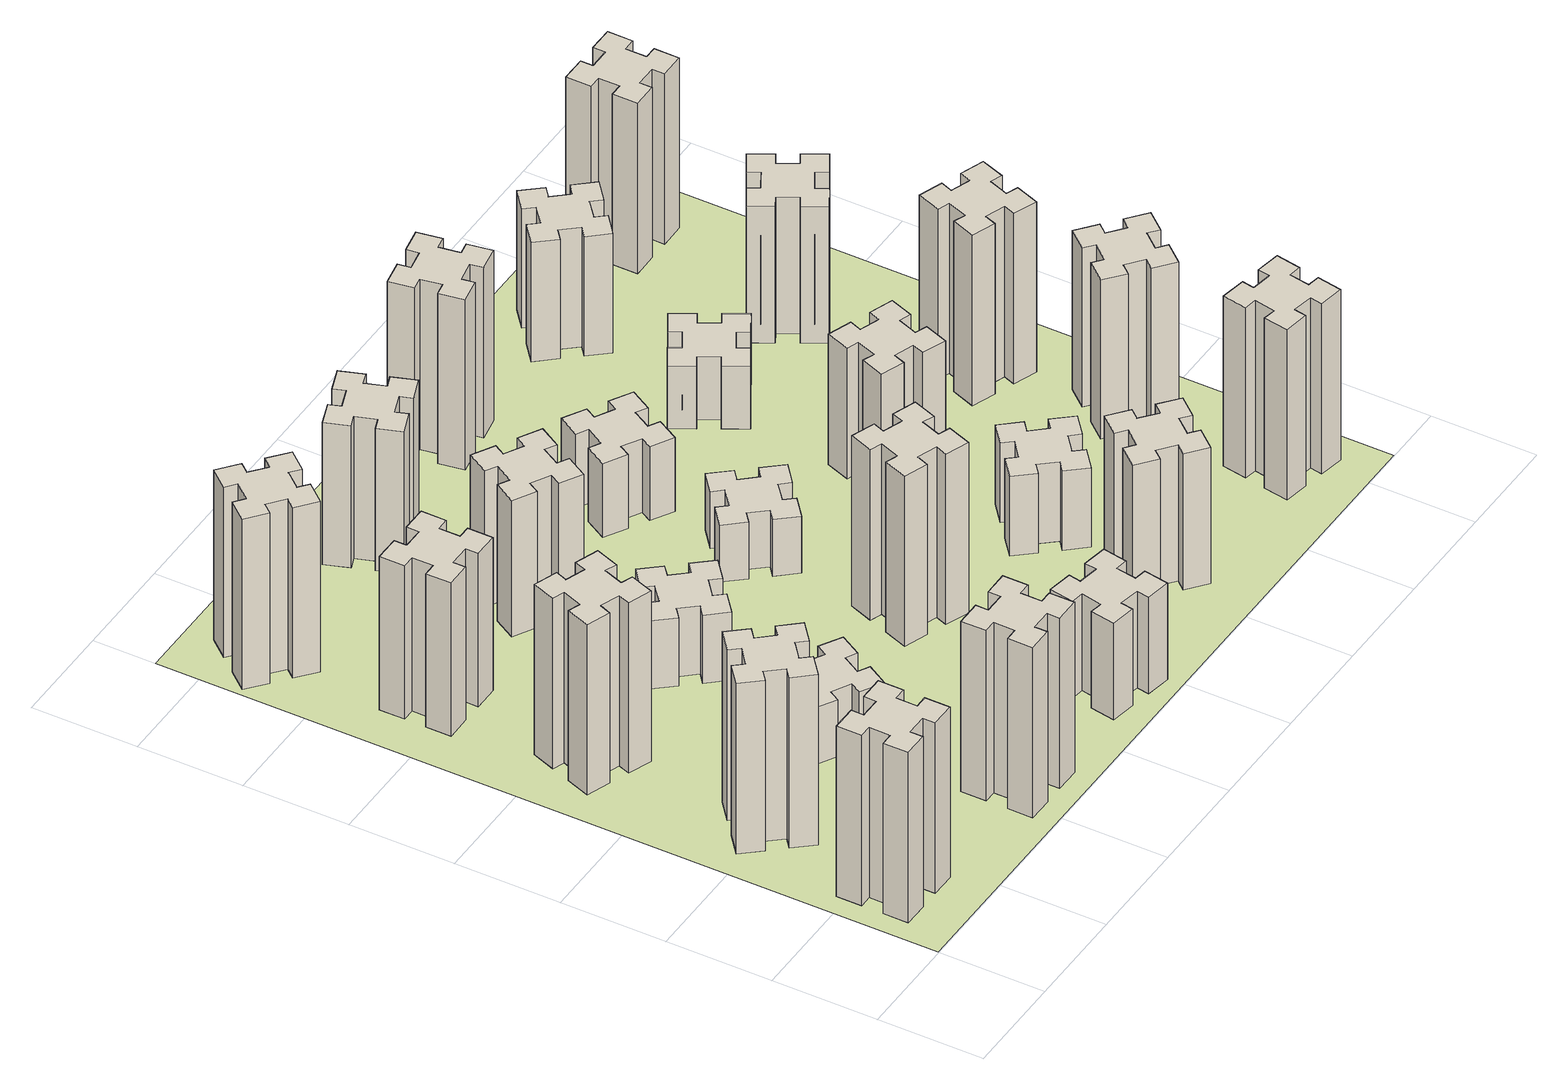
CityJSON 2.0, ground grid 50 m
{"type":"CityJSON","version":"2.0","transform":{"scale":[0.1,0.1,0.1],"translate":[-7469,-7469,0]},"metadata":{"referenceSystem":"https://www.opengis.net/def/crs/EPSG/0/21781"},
"CityObjects":{
"building1":{"type":"Building","attributes":{"class":"1000","function":"1000","usage":"1000","yearOfConstruction":2016,"roofType":"1000","measuredHeight":90,"storeysAboveGround":30,"storeysBelowGround":0},"geometry":[{"type":"Solid","lod":"1","boundaries":[[[[0,1,2,3,4,5,6,7,8,9,10,11,12,13,14,15,16,17,18,19]],[[17,16,20,21]],[[16,15,22,20]],[[15,14,23,22]],[[14,13,24,23]],[[13,12,25,24]],[[12,11,26,25]],[[11,10,27,26]],[[10,9,28,27]],[[9,8,29,28]],[[8,7,30,29]],[[7,6,31,30]],[[6,5,32,31]],[[5,4,33,32]],[[4,3,34,33]],[[3,2,35,34]],[[2,1,36,35]],[[1,0,37,36]],[[0,19,38,37]],[[19,18,39,38]],[[18,17,21,39]],[[24,25,26,27,28,29,30,31,32,33,34,35,36,37,38,39,21,20,22,23]]]]}]},
"building2":{"type":"Building","attributes":{"class":"1000","function":"1000","usage":"1000","yearOfConstruction":2016,"roofType":"1000","measuredHeight":90,"storeysAboveGround":30,"storeysBelowGround":0},"geometry":[{"type":"Solid","lod":"1","boundaries":[[[[40,41,42,43,44,45,46,47,48,49,50,51,52,53,54,55,56,57,58,59]],[[57,56,60,61]],[[56,55,62,60]],[[55,54,63,62]],[[54,53,64,63]],[[53,52,65,64]],[[52,51,66,65]],[[51,50,67,66]],[[50,49,68,67]],[[49,48,69,68]],[[48,47,70,69]],[[47,46,71,70]],[[46,45,72,71]],[[45,44,73,72]],[[44,43,74,73]],[[43,42,75,74]],[[42,41,76,75]],[[41,40,77,76]],[[40,59,78,77]],[[59,58,79,78]],[[58,57,61,79]],[[64,65,66,67,68,69,70,71,72,73,74,75,76,77,78,79,61,60,62,63]]]]}]},
"building3":{"type":"Building","attributes":{"class":"1000","function":"1000","usage":"1000","yearOfConstruction":2016,"roofType":"1000","measuredHeight":90,"storeysAboveGround":30,"storeysBelowGround":0},"geometry":[{"type":"Solid","lod":"1","boundaries":[[[[80,81,82,83,84,85,86,87,88,89,90,91,92,93,94,95,96,97,98,99]],[[97,96,100,101]],[[96,95,102,100]],[[95,94,103,102]],[[94,93,104,103]],[[93,92,105,104]],[[92,91,106,105]],[[91,90,107,106]],[[90,89,108,107]],[[89,88,109,108]],[[88,87,110,109]],[[87,86,111,110]],[[86,85,112,111]],[[85,84,113,112]],[[84,83,114,113]],[[83,82,115,114]],[[82,81,116,115]],[[81,80,117,116]],[[80,99,118,117]],[[99,98,119,118]],[[98,97,101,119]],[[104,105,106,107,108,109,110,111,112,113,114,115,116,117,118,119,101,100,102,103]]]]}]},
"building4":{"type":"Building","attributes":{"class":"1000","function":"1000","usage":"1000","yearOfConstruction":2016,"roofType":"1000","measuredHeight":81,"storeysAboveGround":30,"storeysBelowGround":0},"geometry":[{"type":"Solid","lod":"1","boundaries":[[[[120,121,122,123,124,125,126,127,128,129,130,131,132,133,134,135,136,137,138,139]],[[137,136,140,141]],[[136,135,142,140]],[[135,134,143,142]],[[134,133,144,143]],[[133,132,145,144]],[[132,131,146,145]],[[131,130,147,146]],[[130,129,148,147]],[[129,128,149,148]],[[128,127,150,149]],[[127,126,151,150]],[[126,125,152,151]],[[125,124,153,152]],[[124,123,154,153]],[[123,122,155,154]],[[122,121,156,155]],[[121,120,157,156]],[[120,139,158,157]],[[139,138,159,158]],[[138,137,141,159]],[[144,145,146,147,148,149,150,151,152,153,154,155,156,157,158,159,141,140,142,143]]]]}]},
"building5":{"type":"Building","attributes":{"class":"1000","function":"1000","usage":"1000","yearOfConstruction":2016,"roofType":"1000","measuredHeight":90,"storeysAboveGround":30,"storeysBelowGround":0},"geometry":[{"type":"Solid","lod":"1","boundaries":[[[[160,161,162,163,164,165,166,167,168,169,170,171,172,173,174,175,176,177,178,179]],[[177,176,180,181]],[[176,175,182,180]],[[175,174,183,182]],[[174,173,184,183]],[[173,172,185,184]],[[172,171,186,185]],[[171,170,187,186]],[[170,169,188,187]],[[169,168,189,188]],[[168,167,190,189]],[[167,166,191,190]],[[166,165,192,191]],[[165,164,193,192]],[[164,163,194,193]],[[163,162,195,194]],[[162,161,196,195]],[[161,160,197,196]],[[160,179,198,197]],[[179,178,199,198]],[[178,177,181,199]],[[184,185,186,187,188,189,190,191,192,193,194,195,196,197,198,199,181,180,182,183]]]]}]},
"building6":{"type":"Building","attributes":{"class":"1000","function":"1000","usage":"1000","yearOfConstruction":2016,"roofType":"1000","measuredHeight":90,"storeysAboveGround":30,"storeysBelowGround":0},"geometry":[{"type":"Solid","lod":"1","boundaries":[[[[200,201,202,203,204,205,206,207,208,209,210,211,212,213,214,215,216,217,218,219]],[[217,216,220,221]],[[216,215,222,220]],[[215,214,223,222]],[[214,213,224,223]],[[213,212,225,224]],[[212,211,226,225]],[[211,210,227,226]],[[210,209,228,227]],[[209,208,229,228]],[[208,207,230,229]],[[207,206,231,230]],[[206,205,232,231]],[[205,204,233,232]],[[204,203,234,233]],[[203,202,235,234]],[[202,201,236,235]],[[201,200,237,236]],[[200,219,238,237]],[[219,218,239,238]],[[218,217,221,239]],[[224,225,226,227,228,229,230,231,232,233,234,235,236,237,238,239,221,220,222,223]]]]}]},
"building7":{"type":"Building","attributes":{"class":"1000","function":"1000","usage":"1000","yearOfConstruction":2016,"roofType":"1000","measuredHeight":30,"storeysAboveGround":30,"storeysBelowGround":0},"geometry":[{"type":"Solid","lod":"1","boundaries":[[[[240,241,242,243,244,245,246,247,248,249,250,251,252,253,254,255,256,257,258,259]],[[257,256,260,261]],[[256,255,262,260]],[[255,254,263,262]],[[254,253,264,263]],[[253,252,265,264]],[[252,251,266,265]],[[251,250,267,266]],[[250,249,268,267]],[[249,248,269,268]],[[248,247,270,269]],[[247,246,271,270]],[[246,245,272,271]],[[245,244,273,272]],[[244,243,274,273]],[[243,242,275,274]],[[242,241,276,275]],[[241,240,277,276]],[[240,259,278,277]],[[259,258,279,278]],[[258,257,261,279]],[[264,265,266,267,268,269,270,271,272,273,274,275,276,277,278,279,261,260,262,263]]]]}]},
"building8":{"type":"Building","attributes":{"class":"1000","function":"1000","usage":"1000","yearOfConstruction":2016,"roofType":"1000","measuredHeight":36,"storeysAboveGround":30,"storeysBelowGround":0},"geometry":[{"type":"Solid","lod":"1","boundaries":[[[[280,281,282,283,284,285,286,287,288,289,290,291,292,293,294,295,296,297,298,299]],[[297,296,300,301]],[[296,295,302,300]],[[295,294,303,302]],[[294,293,304,303]],[[293,292,305,304]],[[292,291,306,305]],[[291,290,307,306]],[[290,289,308,307]],[[289,288,309,308]],[[288,287,310,309]],[[287,286,311,310]],[[286,285,312,311]],[[285,284,313,312]],[[284,283,314,313]],[[283,282,315,314]],[[282,281,316,315]],[[281,280,317,316]],[[280,299,318,317]],[[299,298,319,318]],[[298,297,301,319]],[[304,305,306,307,308,309,310,311,312,313,314,315,316,317,318,319,301,300,302,303]]]]}]},
"building9":{"type":"Building","attributes":{"class":"1000","function":"1000","usage":"1000","yearOfConstruction":2016,"roofType":"1000","measuredHeight":72,"storeysAboveGround":30,"storeysBelowGround":0},"geometry":[{"type":"Solid","lod":"1","boundaries":[[[[320,321,322,323,324,325,326,327,328,329,330,331,332,333,334,335,336,337,338,339]],[[337,336,340,341]],[[336,335,342,340]],[[335,334,343,342]],[[334,333,344,343]],[[333,332,345,344]],[[332,331,346,345]],[[331,330,347,346]],[[330,329,348,347]],[[329,328,349,348]],[[328,327,350,349]],[[327,326,351,350]],[[326,325,352,351]],[[325,324,353,352]],[[324,323,354,353]],[[323,322,355,354]],[[322,321,356,355]],[[321,320,357,356]],[[320,339,358,357]],[[339,338,359,358]],[[338,337,341,359]],[[344,345,346,347,348,349,350,351,352,353,354,355,356,357,358,359,341,340,342,343]]]]}]},
"building10":{"type":"Building","attributes":{"class":"1000","function":"1000","usage":"1000","yearOfConstruction":2016,"roofType":"1000","measuredHeight":51,"storeysAboveGround":30,"storeysBelowGround":0},"geometry":[{"type":"Solid","lod":"1","boundaries":[[[[360,361,362,363,364,365,366,367,368,369,370,371,372,373,374,375,376,377,378,379]],[[377,376,380,381]],[[376,375,382,380]],[[375,374,383,382]],[[374,373,384,383]],[[373,372,385,384]],[[372,371,386,385]],[[371,370,387,386]],[[370,369,388,387]],[[369,368,389,388]],[[368,367,390,389]],[[367,366,391,390]],[[366,365,392,391]],[[365,364,393,392]],[[364,363,394,393]],[[363,362,395,394]],[[362,361,396,395]],[[361,360,397,396]],[[360,379,398,397]],[[379,378,399,398]],[[378,377,381,399]],[[384,385,386,387,388,389,390,391,392,393,394,395,396,397,398,399,381,380,382,383]]]]}]},
"building11":{"type":"Building","attributes":{"class":"1000","function":"1000","usage":"1000","yearOfConstruction":2016,"roofType":"1000","measuredHeight":75,"storeysAboveGround":30,"storeysBelowGround":0},"geometry":[{"type":"Solid","lod":"1","boundaries":[[[[400,401,402,403,404,405,406,407,408,409,410,411,412,413,414,415,416,417,418,419]],[[417,416,420,421]],[[416,415,422,420]],[[415,414,423,422]],[[414,413,424,423]],[[413,412,425,424]],[[412,411,426,425]],[[411,410,427,426]],[[410,409,428,427]],[[409,408,429,428]],[[408,407,430,429]],[[407,406,431,430]],[[406,405,432,431]],[[405,404,433,432]],[[404,403,434,433]],[[403,402,435,434]],[[402,401,436,435]],[[401,400,437,436]],[[400,419,438,437]],[[419,418,439,438]],[[418,417,421,439]],[[424,425,426,427,428,429,430,431,432,433,434,435,436,437,438,439,421,420,422,423]]]]}]},
"building12":{"type":"Building","attributes":{"class":"1000","function":"1000","usage":"1000","yearOfConstruction":2016,"roofType":"1000","measuredHeight":90,"storeysAboveGround":30,"storeysBelowGround":0},"geometry":[{"type":"Solid","lod":"1","boundaries":[[[[440,441,442,443,444,445,446,447,448,449,450,451,452,453,454,455,456,457,458,459]],[[457,456,460,461]],[[456,455,462,460]],[[455,454,463,462]],[[454,453,464,463]],[[453,452,465,464]],[[452,451,466,465]],[[451,450,467,466]],[[450,449,468,467]],[[449,448,469,468]],[[448,447,470,469]],[[447,446,471,470]],[[446,445,472,471]],[[445,444,473,472]],[[444,443,474,473]],[[443,442,475,474]],[[442,441,476,475]],[[441,440,477,476]],[[440,459,478,477]],[[459,458,479,478]],[[458,457,461,479]],[[464,465,466,467,468,469,470,471,472,473,474,475,476,477,478,479,461,460,462,463]]]]}]},
"building13":{"type":"Building","attributes":{"class":"1000","function":"1000","usage":"1000","yearOfConstruction":2016,"roofType":"1000","measuredHeight":30,"storeysAboveGround":30,"storeysBelowGround":0},"geometry":[{"type":"Solid","lod":"1","boundaries":[[[[480,481,482,483,484,485,486,487,488,489,490,491,492,493,494,495,496,497,498,499]],[[497,496,500,501]],[[496,495,502,500]],[[495,494,503,502]],[[494,493,504,503]],[[493,492,505,504]],[[492,491,506,505]],[[491,490,507,506]],[[490,489,508,507]],[[489,488,509,508]],[[488,487,510,509]],[[487,486,511,510]],[[486,485,512,511]],[[485,484,513,512]],[[484,483,514,513]],[[483,482,515,514]],[[482,481,516,515]],[[481,480,517,516]],[[480,499,518,517]],[[499,498,519,518]],[[498,497,501,519]],[[504,505,506,507,508,509,510,511,512,513,514,515,516,517,518,519,501,500,502,503]]]]}]},
"building14":{"type":"Building","attributes":{"class":"1000","function":"1000","usage":"1000","yearOfConstruction":2016,"roofType":"1000","measuredHeight":39,"storeysAboveGround":30,"storeysBelowGround":0},"geometry":[{"type":"Solid","lod":"1","boundaries":[[[[520,521,522,523,524,525,526,527,528,529,530,531,532,533,534,535,536,537,538,539]],[[537,536,540,541]],[[536,535,542,540]],[[535,534,543,542]],[[534,533,544,543]],[[533,532,545,544]],[[532,531,546,545]],[[531,530,547,546]],[[530,529,548,547]],[[529,528,549,548]],[[528,527,550,549]],[[527,526,551,550]],[[526,525,552,551]],[[525,524,553,552]],[[524,523,554,553]],[[523,522,555,554]],[[522,521,556,555]],[[521,520,557,556]],[[520,539,558,557]],[[539,538,559,558]],[[538,537,541,559]],[[544,545,546,547,548,549,550,551,552,553,554,555,556,557,558,559,541,540,542,543]]]]}]},
"building15":{"type":"Building","attributes":{"class":"1000","function":"1000","usage":"1000","yearOfConstruction":2016,"roofType":"1000","measuredHeight":72,"storeysAboveGround":30,"storeysBelowGround":0},"geometry":[{"type":"Solid","lod":"1","boundaries":[[[[560,561,562,563,564,565,566,567,568,569,570,571,572,573,574,575,576,577,578,579]],[[577,576,580,581]],[[576,575,582,580]],[[575,574,583,582]],[[574,573,584,583]],[[573,572,585,584]],[[572,571,586,585]],[[571,570,587,586]],[[570,569,588,587]],[[569,568,589,588]],[[568,567,590,589]],[[567,566,591,590]],[[566,565,592,591]],[[565,564,593,592]],[[564,563,594,593]],[[563,562,595,594]],[[562,561,596,595]],[[561,560,597,596]],[[560,579,598,597]],[[579,578,599,598]],[[578,577,581,599]],[[584,585,586,587,588,589,590,591,592,593,594,595,596,597,598,599,581,580,582,583]]]]}]},
"building16":{"type":"Building","attributes":{"class":"1000","function":"1000","usage":"1000","yearOfConstruction":2016,"roofType":"1000","measuredHeight":90,"storeysAboveGround":30,"storeysBelowGround":0},"geometry":[{"type":"Solid","lod":"1","boundaries":[[[[600,601,602,603,604,605,606,607,608,609,610,611,612,613,614,615,616,617,618,619]],[[617,616,620,621]],[[616,615,622,620]],[[615,614,623,622]],[[614,613,624,623]],[[613,612,625,624]],[[612,611,626,625]],[[611,610,627,626]],[[610,609,628,627]],[[609,608,629,628]],[[608,607,630,629]],[[607,606,631,630]],[[606,605,632,631]],[[605,604,633,632]],[[604,603,634,633]],[[603,602,635,634]],[[602,601,636,635]],[[601,600,637,636]],[[600,619,638,637]],[[619,618,639,638]],[[618,617,621,639]],[[624,625,626,627,628,629,630,631,632,633,634,635,636,637,638,639,621,620,622,623]]]]}]},
"building17":{"type":"Building","attributes":{"class":"1000","function":"1000","usage":"1000","yearOfConstruction":2016,"roofType":"1000","measuredHeight":42,"storeysAboveGround":30,"storeysBelowGround":0},"geometry":[{"type":"Solid","lod":"1","boundaries":[[[[640,641,642,643,644,645,646,647,648,649,650,651,652,653,654,655,656,657,658,659]],[[657,656,660,661]],[[656,655,662,660]],[[655,654,663,662]],[[654,653,664,663]],[[653,652,665,664]],[[652,651,666,665]],[[651,650,667,666]],[[650,649,668,667]],[[649,648,669,668]],[[648,647,670,669]],[[647,646,671,670]],[[646,645,672,671]],[[645,644,673,672]],[[644,643,674,673]],[[643,642,675,674]],[[642,641,676,675]],[[641,640,677,676]],[[640,659,678,677]],[[659,658,679,678]],[[658,657,661,679]],[[664,665,666,667,668,669,670,671,672,673,674,675,676,677,678,679,661,660,662,663]]]]}]},
"building18":{"type":"Building","attributes":{"class":"1000","function":"1000","usage":"1000","yearOfConstruction":2016,"roofType":"1000","measuredHeight":69,"storeysAboveGround":30,"storeysBelowGround":0},"geometry":[{"type":"Solid","lod":"1","boundaries":[[[[680,681,682,683,684,685,686,687,688,689,690,691,692,693,694,695,696,697,698,699]],[[697,696,700,701]],[[696,695,702,700]],[[695,694,703,702]],[[694,693,704,703]],[[693,692,705,704]],[[692,691,706,705]],[[691,690,707,706]],[[690,689,708,707]],[[689,688,709,708]],[[688,687,710,709]],[[687,686,711,710]],[[686,685,712,711]],[[685,684,713,712]],[[684,683,714,713]],[[683,682,715,714]],[[682,681,716,715]],[[681,680,717,716]],[[680,699,718,717]],[[699,698,719,718]],[[698,697,701,719]],[[704,705,706,707,708,709,710,711,712,713,714,715,716,717,718,719,701,700,702,703]]]]}]},
"building19":{"type":"Building","attributes":{"class":"1000","function":"1000","usage":"1000","yearOfConstruction":2016,"roofType":"1000","measuredHeight":33,"storeysAboveGround":30,"storeysBelowGround":0},"geometry":[{"type":"Solid","lod":"1","boundaries":[[[[720,721,722,723,724,725,726,727,728,729,730,731,732,733,734,735,736,737,738,739]],[[737,736,740,741]],[[736,735,742,740]],[[735,734,743,742]],[[734,733,744,743]],[[733,732,745,744]],[[732,731,746,745]],[[731,730,747,746]],[[730,729,748,747]],[[729,728,749,748]],[[728,727,750,749]],[[727,726,751,750]],[[726,725,752,751]],[[725,724,753,752]],[[724,723,754,753]],[[723,722,755,754]],[[722,721,756,755]],[[721,720,757,756]],[[720,739,758,757]],[[739,738,759,758]],[[738,737,741,759]],[[744,745,746,747,748,749,750,751,752,753,754,755,756,757,758,759,741,740,742,743]]]]}]},
"building20":{"type":"Building","attributes":{"class":"1000","function":"1000","usage":"1000","yearOfConstruction":2016,"roofType":"1000","measuredHeight":90,"storeysAboveGround":30,"storeysBelowGround":0},"geometry":[{"type":"Solid","lod":"1","boundaries":[[[[760,761,762,763,764,765,766,767,768,769,770,771,772,773,774,775,776,777,778,779]],[[777,776,780,781]],[[776,775,782,780]],[[775,774,783,782]],[[774,773,784,783]],[[773,772,785,784]],[[772,771,786,785]],[[771,770,787,786]],[[770,769,788,787]],[[769,768,789,788]],[[768,767,790,789]],[[767,766,791,790]],[[766,765,792,791]],[[765,764,793,792]],[[764,763,794,793]],[[763,762,795,794]],[[762,761,796,795]],[[761,760,797,796]],[[760,779,798,797]],[[779,778,799,798]],[[778,777,781,799]],[[784,785,786,787,788,789,790,791,792,793,794,795,796,797,798,799,781,780,782,783]]]]}]},
"building21":{"type":"Building","attributes":{"class":"1000","function":"1000","usage":"1000","yearOfConstruction":2016,"roofType":"1000","measuredHeight":63,"storeysAboveGround":30,"storeysBelowGround":0},"geometry":[{"type":"Solid","lod":"1","boundaries":[[[[800,801,802,803,804,805,806,807,808,809,810,811,812,813,814,815,816,817,818,819]],[[817,816,820,821]],[[816,815,822,820]],[[815,814,823,822]],[[814,813,824,823]],[[813,812,825,824]],[[812,811,826,825]],[[811,810,827,826]],[[810,809,828,827]],[[809,808,829,828]],[[808,807,830,829]],[[807,806,831,830]],[[806,805,832,831]],[[805,804,833,832]],[[804,803,834,833]],[[803,802,835,834]],[[802,801,836,835]],[[801,800,837,836]],[[800,819,838,837]],[[819,818,839,838]],[[818,817,821,839]],[[824,825,826,827,828,829,830,831,832,833,834,835,836,837,838,839,821,820,822,823]]]]}]},
"building22":{"type":"Building","attributes":{"class":"1000","function":"1000","usage":"1000","yearOfConstruction":2016,"roofType":"1000","measuredHeight":84,"storeysAboveGround":30,"storeysBelowGround":0},"geometry":[{"type":"Solid","lod":"1","boundaries":[[[[840,841,842,843,844,845,846,847,848,849,850,851,852,853,854,855,856,857,858,859]],[[857,856,860,861]],[[856,855,862,860]],[[855,854,863,862]],[[854,853,864,863]],[[853,852,865,864]],[[852,851,866,865]],[[851,850,867,866]],[[850,849,868,867]],[[849,848,869,868]],[[848,847,870,869]],[[847,846,871,870]],[[846,845,872,871]],[[845,844,873,872]],[[844,843,874,873]],[[843,842,875,874]],[[842,841,876,875]],[[841,840,877,876]],[[840,859,878,877]],[[859,858,879,878]],[[858,857,861,879]],[[864,865,866,867,868,869,870,871,872,873,874,875,876,877,878,879,861,860,862,863]]]]}]},
"building23":{"type":"Building","attributes":{"class":"1000","function":"1000","usage":"1000","yearOfConstruction":2016,"roofType":"1000","measuredHeight":90,"storeysAboveGround":30,"storeysBelowGround":0},"geometry":[{"type":"Solid","lod":"1","boundaries":[[[[880,881,882,883,884,885,886,887,888,889,890,891,892,893,894,895,896,897,898,899]],[[897,896,900,901]],[[896,895,902,900]],[[895,894,903,902]],[[894,893,904,903]],[[893,892,905,904]],[[892,891,906,905]],[[891,890,907,906]],[[890,889,908,907]],[[889,888,909,908]],[[888,887,910,909]],[[887,886,911,910]],[[886,885,912,911]],[[885,884,913,912]],[[884,883,914,913]],[[883,882,915,914]],[[882,881,916,915]],[[881,880,917,916]],[[880,899,918,917]],[[899,898,919,918]],[[898,897,901,919]],[[904,905,906,907,908,909,910,911,912,913,914,915,916,917,918,919,901,900,902,903]]]]}]},
"building24":{"type":"Building","attributes":{"class":"1000","function":"1000","usage":"1000","yearOfConstruction":2016,"roofType":"1000","measuredHeight":72,"storeysAboveGround":30,"storeysBelowGround":0},"geometry":[{"type":"Solid","lod":"1","boundaries":[[[[920,921,922,923,924,925,926,927,928,929,930,931,932,933,934,935,936,937,938,939]],[[937,936,940,941]],[[936,935,942,940]],[[935,934,943,942]],[[934,933,944,943]],[[933,932,945,944]],[[932,931,946,945]],[[931,930,947,946]],[[930,929,948,947]],[[929,928,949,948]],[[928,927,950,949]],[[927,926,951,950]],[[926,925,952,951]],[[925,924,953,952]],[[924,923,954,953]],[[923,922,955,954]],[[922,921,956,955]],[[921,920,957,956]],[[920,939,958,957]],[[939,938,959,958]],[[938,937,941,959]],[[944,945,946,947,948,949,950,951,952,953,954,955,956,957,958,959,941,940,942,943]]]]}]},
"building25":{"type":"Building","attributes":{"class":"1000","function":"1000","usage":"1000","yearOfConstruction":2016,"roofType":"1000","measuredHeight":90,"storeysAboveGround":30,"storeysBelowGround":0},"geometry":[{"type":"Solid","lod":"1","boundaries":[[[[960,961,962,963,964,965,966,967,968,969,970,971,972,973,974,975,976,977,978,979]],[[977,976,980,981]],[[976,975,982,980]],[[975,974,983,982]],[[974,973,984,983]],[[973,972,985,984]],[[972,971,986,985]],[[971,970,987,986]],[[970,969,988,987]],[[969,968,989,988]],[[968,967,990,989]],[[967,966,991,990]],[[966,965,992,991]],[[965,964,993,992]],[[964,963,994,993]],[[963,962,995,994]],[[962,961,996,995]],[[961,960,997,996]],[[960,979,998,997]],[[979,978,999,998]],[[978,977,981,999]],[[984,985,986,987,988,989,990,991,992,993,994,995,996,997,998,999,981,980,982,983]]]]}]},
"landuse1":{"type":"LandUse","attributes":{"name":"plot1","function":"1010"},"geometry":[{"type":"MultiSurface","lod":"1","boundaries":[[[1000,1001,1002,1003]]]}]}
},
"vertices":[
[165,425,0],[165,325,0],[105,325,0],[105,205,0],[225,205,0],[225,265,0],[325,265,0],[325,205,0],[445,205,0],[445,325,0],[385,325,0],[385,425,0],[445,425,0],[445,545,0],[325,545,0],[325,485,0],[225,485,0],[225,545,0],[105,545,0],[105,425,0],[225,485,900],[225,545,900],[325,485,900],[325,545,900],[445,545,900],[445,425,900],[385,425,900],[385,325,900],[445,325,900],[445,205,900],[325,205,900],[325,265,900],[225,265,900],[225,205,900],[105,205,900],[105,325,900],[165,325,900],[165,425,900],[105,425,900],[105,545,900],
[492,1048,0],[427,1124,0],[473,1163,0],[396,1255,0],[304,1178,0],[343,1132,0],[266,1067,0],[228,1113,0],[136,1036,0],[213,944,0],[259,983,0],[323,906,0],[277,868,0],[354,776,0],[446,853,0],[408,899,0],[484,963,0],[523,917,0],[615,994,0],[538,1086,0],[484,963,900],[523,917,900],[408,899,900],[446,853,900],[354,776,900],[277,868,900],[323,906,900],[259,983,900],[213,944,900],[136,1036,900],[228,1113,900],[266,1067,900],[343,1132,900],[304,1178,900],[396,1255,900],[473,1163,900],[427,1124,900],[492,1048,900],[538,1086,900],[615,994,900],
[289,1940,0],[255,1846,0],[199,1867,0],[157,1754,0],[270,1713,0],[291,1769,0],[385,1735,0],[364,1679,0],[477,1637,0],[518,1750,0],[462,1771,0],[496,1865,0],[552,1844,0],[593,1957,0],[480,1998,0],[460,1942,0],[366,1976,0],[387,2032,0],[274,2073,0],[233,1960,0],[366,1976,900],[387,2032,900],[460,1942,900],[480,1998,900],[593,1957,900],[552,1844,900],[496,1865,900],[462,1771,900],[518,1750,900],[477,1637,900],[364,1679,900],[385,1735,900],[291,1769,900],[270,1713,900],[157,1754,900],[199,1867,900],[255,1846,900],[289,1940,900],[233,1960,900],[274,2073,900],
[485,2545,0],[485,2645,0],[545,2645,0],[545,2765,0],[425,2765,0],[425,2705,0],[325,2705,0],[325,2765,0],[205,2765,0],[205,2645,0],[265,2645,0],[265,2545,0],[205,2545,0],[205,2425,0],[325,2425,0],[325,2485,0],[425,2485,0],[425,2425,0],[545,2425,0],[545,2545,0],[425,2485,810],[425,2425,810],[325,2485,810],[325,2425,810],[205,2425,810],[205,2545,810],[265,2545,810],[265,2645,810],[205,2645,810],[205,2765,810],[325,2765,810],[325,2705,810],[425,2705,810],[425,2765,810],[545,2765,810],[545,2645,810],[485,2645,810],[485,2545,810],[545,2545,810],[545,2425,810],
[1225,225,0],[1225,325,0],[1285,325,0],[1285,445,0],[1165,445,0],[1165,385,0],[1065,385,0],[1065,445,0],[945,445,0],[945,325,0],[1005,325,0],[1005,225,0],[945,225,0],[945,105,0],[1065,105,0],[1065,165,0],[1165,165,0],[1165,105,0],[1285,105,0],[1285,225,0],[1165,165,900],[1165,105,900],[1065,165,900],[1065,105,900],[945,105,900],[945,225,900],[1005,225,900],[1005,325,900],[945,325,900],[945,445,900],[1065,445,900],[1065,385,900],[1165,385,900],[1165,445,900],[1285,445,900],[1285,325,900],[1225,325,900],[1225,225,900],[1285,225,900],[1285,105,900],
[384,3387,0],[308,3452,0],[346,3498,0],[254,3575,0],[177,3483,0],[223,3444,0],[159,3368,0],[113,3406,0],[36,3314,0],[128,3237,0],[166,3283,0],[243,3219,0],[204,3173,0],[296,3096,0],[373,3188,0],[327,3226,0],[392,3303,0],[438,3264,0],[515,3356,0],[423,3433,0],[392,3303,900],[438,3264,900],[327,3226,900],[373,3188,900],[296,3096,900],[204,3173,900],[243,3219,900],[166,3283,900],[128,3237,900],[36,3314,900],[113,3406,900],[159,3368,900],[223,3444,900],[177,3483,900],[254,3575,900],[346,3498,900],[308,3452,900],[384,3387,900],[423,3433,900],[515,3356,900],
[1086,1017,0],[1136,1104,0],[1188,1074,0],[1248,1178,0],[1144,1238,0],[1114,1186,0],[1027,1236,0],[1057,1288,0],[953,1348,0],[893,1244,0],[945,1214,0],[895,1127,0],[843,1157,0],[783,1053,0],[887,993,0],[917,1045,0],[1004,995,0],[974,943,0],[1078,883,0],[1138,987,0],[1004,995,300],[974,943,300],[917,1045,300],[887,993,300],[783,1053,300],[843,1157,300],[895,1127,300],[945,1214,300],[893,1244,300],[953,1348,300],[1057,1288,300],[1027,1236,300],[1114,1186,300],[1144,1238,300],[1248,1178,300],[1188,1074,300],[1136,1104,300],[1086,1017,300],[1138,987,300],[1078,883,300],
[1083,1972,0],[1006,1907,0],[968,1953,0],[876,1876,0],[953,1784,0],[999,1823,0],[1063,1746,0],[1017,1708,0],[1094,1616,0],[1186,1693,0],[1148,1739,0],[1224,1803,0],[1263,1757,0],[1355,1834,0],[1278,1926,0],[1232,1888,0],[1167,1964,0],[1213,2003,0],[1136,2095,0],[1044,2018,0],[1167,1964,360],[1213,2003,360],[1232,1888,360],[1278,1926,360],[1355,1834,360],[1263,1757,360],[1224,1803,360],[1148,1739,360],[1186,1693,360],[1094,1616,360],[1017,1708,360],[1063,1746,360],[999,1823,360],[953,1784,360],[876,1876,360],[968,1953,360],[1006,1907,360],[1083,1972,360],[1044,2018,360],[1136,2095,360],
[1214,2666,0],[1127,2716,0],[1157,2768,0],[1053,2828,0],[993,2724,0],[1045,2694,0],[995,2607,0],[943,2637,0],[883,2533,0],[987,2473,0],[1017,2525,0],[1104,2475,0],[1074,2423,0],[1178,2363,0],[1238,2467,0],[1186,2497,0],[1236,2584,0],[1288,2554,0],[1348,2658,0],[1244,2718,0],[1236,2584,720],[1288,2554,720],[1186,2497,720],[1238,2467,720],[1178,2363,720],[1074,2423,720],[1104,2475,720],[1017,2525,720],[987,2473,720],[883,2533,720],[943,2637,720],[995,2607,720],[1045,2694,720],[993,2724,720],[1053,2828,720],[1157,2768,720],[1127,2716,720],[1214,2666,720],[1244,2718,720],[1348,2658,720],
[1756,344,0],[1738,245,0],[1679,256,0],[1658,137,0],[1777,117,0],[1787,176,0],[1885,158,0],[1875,99,0],[1993,78,0],[2014,197,0],[1955,207,0],[1972,305,0],[2031,295,0],[2052,413,0],[1934,434,0],[1924,375,0],[1825,392,0],[1836,451,0],[1717,472,0],[1697,354,0],[1825,392,510],[1836,451,510],[1924,375,510],[1934,434,510],[2052,413,510],[2031,295,510],[1972,305,510],[1955,207,510],[2014,197,510],[1993,78,510],[1875,99,510],[1885,158,510],[1787,176,510],[1777,117,510],[1658,137,510],[1679,256,510],[1738,245,510],[1756,344,510],[1697,354,510],[1717,472,510],
[1125,3456,0],[1031,3422,0],[1010,3478,0],[897,3437,0],[939,3324,0],[995,3345,0],[1029,3251,0],[973,3230,0],[1014,3117,0],[1127,3159,0],[1106,3215,0],[1200,3249,0],[1220,3193,0],[1333,3234,0],[1292,3347,0],[1236,3326,0],[1202,3420,0],[1258,3440,0],[1217,3553,0],[1104,3512,0],[1202,3420,750],[1258,3440,750],[1236,3326,750],[1292,3347,750],[1333,3234,750],[1220,3193,750],[1200,3249,750],[1106,3215,750],[1127,3159,750],[1014,3117,750],[973,3230,750],[1029,3251,750],[995,3345,750],[939,3324,750],[897,3437,750],[1010,3478,750],[1031,3422,750],[1125,3456,750],[1104,3512,750],[1217,3553,750],
[1769,1300,0],[1735,1206,0],[1679,1227,0],[1637,1114,0],[1750,1073,0],[1771,1129,0],[1865,1095,0],[1844,1039,0],[1957,997,0],[1998,1110,0],[1942,1131,0],[1976,1225,0],[2032,1204,0],[2073,1317,0],[1960,1358,0],[1940,1302,0],[1846,1336,0],[1867,1392,0],[1754,1433,0],[1713,1320,0],[1846,1336,900],[1867,1392,900],[1940,1302,900],[1960,1358,900],[2073,1317,900],[2032,1204,900],[1976,1225,900],[1942,1131,900],[1998,1110,900],[1957,997,900],[1844,1039,900],[1865,1095,900],[1771,1129,900],[1750,1073,900],[1637,1114,900],[1679,1227,900],[1735,1206,900],[1769,1300,900],[1713,1320,900],[1754,1433,900],
[1972,1988,0],[1907,2064,0],[1953,2103,0],[1876,2195,0],[1784,2118,0],[1823,2072,0],[1746,2007,0],[1708,2053,0],[1616,1976,0],[1693,1884,0],[1739,1923,0],[1803,1846,0],[1757,1808,0],[1834,1716,0],[1926,1793,0],[1888,1839,0],[1964,1903,0],[2003,1857,0],[2095,1934,0],[2018,2026,0],[1964,1903,300],[2003,1857,300],[1888,1839,300],[1926,1793,300],[1834,1716,300],[1757,1808,300],[1803,1846,300],[1739,1923,300],[1693,1884,300],[1616,1976,300],[1708,2053,300],[1746,2007,300],[1823,2072,300],[1784,2118,300],[1876,2195,300],[1953,2103,300],[1907,2064,300],[1972,1988,300],[2018,2026,300],[2095,1934,300],
[1926,2497,0],[1976,2584,0],[2028,2554,0],[2088,2658,0],[1984,2718,0],[1954,2666,0],[1867,2716,0],[1897,2768,0],[1793,2828,0],[1733,2724,0],[1785,2694,0],[1735,2607,0],[1683,2637,0],[1623,2533,0],[1727,2473,0],[1757,2525,0],[1844,2475,0],[1814,2423,0],[1918,2363,0],[1978,2467,0],[1844,2475,390],[1814,2423,390],[1757,2525,390],[1727,2473,390],[1623,2533,390],[1683,2637,390],[1735,2607,390],[1785,2694,390],[1733,2724,390],[1793,2828,390],[1897,2768,390],[1867,2716,390],[1954,2666,390],[1984,2718,390],[2088,2658,390],[2028,2554,390],[1976,2584,390],[1926,2497,390],[1978,2467,390],[1918,2363,390],
[2486,423,0],[2563,359,0],[2524,313,0],[2616,236,0],[2693,328,0],[2647,366,0],[2712,443,0],[2758,404,0],[2835,496,0],[2743,573,0],[2704,527,0],[2628,592,0],[2666,638,0],[2574,715,0],[2497,623,0],[2543,584,0],[2479,508,0],[2433,546,0],[2356,454,0],[2448,377,0],[2479,508,720],[2433,546,720],[2543,584,720],[2497,623,720],[2574,715,720],[2666,638,720],[2628,592,720],[2704,527,720],[2743,573,720],[2835,496,720],[2758,404,720],[2712,443,720],[2647,366,720],[2693,328,720],[2616,236,720],[2524,313,720],[2563,359,720],[2486,423,720],[2448,377,720],[2356,454,720],
[1972,3405,0],[1955,3504,0],[2014,3514,0],[1993,3632,0],[1875,3611,0],[1885,3552,0],[1787,3535,0],[1777,3594,0],[1658,3573,0],[1679,3455,0],[1738,3465,0],[1756,3367,0],[1697,3357,0],[1717,3238,0],[1836,3259,0],[1825,3318,0],[1924,3336,0],[1934,3277,0],[2052,3297,0],[2031,3416,0],[1924,3336,900],[1934,3277,900],[1825,3318,900],[1836,3259,900],[1717,3238,900],[1697,3357,900],[1756,3367,900],[1738,3465,900],[1679,3455,900],[1658,3573,900],[1777,3594,900],[1787,3535,900],[1885,3552,900],[1875,3611,900],[1993,3632,900],[2014,3514,900],[1955,3504,900],[1972,3405,900],[2031,3416,900],[2052,3297,900],
[2563,1132,0],[2486,1067,0],[2448,1113,0],[2356,1036,0],[2433,944,0],[2479,983,0],[2543,906,0],[2497,868,0],[2574,776,0],[2666,853,0],[2628,899,0],[2704,963,0],[2743,917,0],[2835,994,0],[2758,1086,0],[2712,1048,0],[2647,1124,0],[2693,1163,0],[2616,1255,0],[2524,1178,0],[2647,1124,420],[2693,1163,420],[2712,1048,420],[2758,1086,420],[2835,994,420],[2743,917,420],[2704,963,420],[2628,899,420],[2666,853,420],[2574,776,420],[2497,868,420],[2543,906,420],[2479,983,420],[2433,944,420],[2356,1036,420],[2448,1113,420],[2486,1067,420],[2563,1132,420],[2524,1178,420],[2616,1255,420],
[2682,1671,0],[2716,1765,0],[2772,1744,0],[2813,1857,0],[2700,1898,0],[2680,1842,0],[2586,1876,0],[2607,1932,0],[2494,1973,0],[2453,1860,0],[2509,1840,0],[2475,1746,0],[2419,1767,0],[2377,1654,0],[2490,1613,0],[2511,1669,0],[2605,1635,0],[2584,1579,0],[2697,1537,0],[2738,1650,0],[2605,1635,690],[2584,1579,690],[2511,1669,690],[2490,1613,690],[2377,1654,690],[2419,1767,690],[2475,1746,690],[2509,1840,690],[2453,1860,690],[2494,1973,690],[2607,1932,690],[2586,1876,690],[2680,1842,690],[2700,1898,690],[2813,1857,690],[2772,1744,690],[2716,1765,690],[2682,1671,690],[2738,1650,690],[2697,1537,690],
[2607,2475,0],[2694,2525,0],[2724,2473,0],[2828,2533,0],[2768,2637,0],[2716,2607,0],[2666,2694,0],[2718,2724,0],[2658,2828,0],[2554,2768,0],[2584,2716,0],[2497,2666,0],[2467,2718,0],[2363,2658,0],[2423,2554,0],[2475,2584,0],[2525,2497,0],[2473,2467,0],[2533,2363,0],[2637,2423,0],[2525,2497,330],[2473,2467,330],[2475,2584,330],[2423,2554,330],[2363,2658,330],[2467,2718,330],[2497,2666,330],[2584,2716,330],[2554,2768,330],[2658,2828,330],[2718,2724,330],[2666,2694,330],[2716,2607,330],[2768,2637,330],[2828,2533,330],[2724,2473,330],[2694,2525,330],[2607,2475,330],[2637,2423,330],[2533,2363,330],
[3504,475,0],[3405,492,0],[3416,551,0],[3297,572,0],[3277,454,0],[3336,444,0],[3318,345,0],[3259,356,0],[3238,237,0],[3357,217,0],[3367,276,0],[3465,258,0],[3455,199,0],[3573,178,0],[3594,297,0],[3535,307,0],[3552,405,0],[3611,395,0],[3632,513,0],[3514,534,0],[3552,405,900],[3611,395,900],[3535,307,900],[3594,297,900],[3573,178,900],[3455,199,900],[3465,258,900],[3367,276,900],[3357,217,900],[3238,237,900],[3259,356,900],[3318,345,900],[3336,444,900],[3277,454,900],[3297,572,900],[3416,551,900],[3405,492,900],[3504,475,900],[3514,534,900],[3632,513,900],
[2812,3368,0],[2747,3444,0],[2793,3483,0],[2716,3575,0],[2624,3498,0],[2663,3452,0],[2586,3387,0],[2548,3433,0],[2456,3356,0],[2533,3264,0],[2579,3303,0],[2643,3226,0],[2597,3188,0],[2674,3096,0],[2766,3173,0],[2728,3219,0],[2804,3283,0],[2843,3237,0],[2935,3314,0],[2858,3406,0],[2804,3283,630],[2843,3237,630],[2728,3219,630],[2766,3173,630],[2674,3096,630],[2597,3188,630],[2643,3226,630],[2579,3303,630],[2533,3264,630],[2456,3356,630],[2548,3433,630],[2586,3387,630],[2663,3452,630],[2624,3498,630],[2716,3575,630],[2793,3483,630],[2747,3444,630],[2812,3368,630],[2858,3406,630],[2935,3314,630],
[3487,1006,0],[3552,1083,0],[3598,1044,0],[3675,1136,0],[3583,1213,0],[3544,1167,0],[3468,1232,0],[3506,1278,0],[3414,1355,0],[3337,1263,0],[3383,1224,0],[3319,1148,0],[3273,1186,0],[3196,1094,0],[3288,1017,0],[3326,1063,0],[3403,999,0],[3364,953,0],[3456,876,0],[3533,968,0],[3403,999,840],[3364,953,840],[3326,1063,840],[3288,1017,840],[3196,1094,840],[3273,1186,840],[3319,1148,840],[3383,1224,840],[3337,1263,840],[3414,1355,840],[3506,1278,840],[3468,1232,840],[3544,1167,840],[3583,1213,840],[3675,1136,840],[3598,1044,840],[3552,1083,840],[3487,1006,840],[3533,968,840],[3456,876,840],
[3420,1842,0],[3326,1876,0],[3347,1932,0],[3234,1973,0],[3193,1860,0],[3249,1840,0],[3215,1746,0],[3159,1767,0],[3117,1654,0],[3230,1613,0],[3251,1669,0],[3345,1635,0],[3324,1579,0],[3437,1537,0],[3478,1650,0],[3422,1671,0],[3456,1765,0],[3512,1744,0],[3553,1857,0],[3440,1898,0],[3456,1765,900],[3512,1744,900],[3422,1671,900],[3478,1650,900],[3437,1537,900],[3324,1579,900],[3345,1635,900],[3251,1669,900],[3230,1613,900],[3117,1654,900],[3159,1767,900],[3215,1746,900],[3249,1840,900],[3193,1860,900],[3234,1973,900],[3347,1932,900],[3326,1876,900],[3420,1842,900],[3440,1898,900],[3553,1857,900],
[3247,2475,0],[3334,2525,0],[3364,2473,0],[3468,2533,0],[3408,2637,0],[3356,2607,0],[3306,2694,0],[3358,2724,0],[3298,2828,0],[3194,2768,0],[3224,2716,0],[3137,2666,0],[3107,2718,0],[3003,2658,0],[3063,2554,0],[3115,2584,0],[3165,2497,0],[3113,2467,0],[3173,2363,0],[3277,2423,0],[3165,2497,720],[3113,2467,720],[3115,2584,720],[3063,2554,720],[3003,2658,720],[3107,2718,720],[3137,2666,720],[3224,2716,720],[3194,2768,720],[3298,2828,720],[3358,2724,720],[3306,2694,720],[3356,2607,720],[3408,2637,720],[3468,2533,720],[3364,2473,720],[3334,2525,720],[3247,2475,720],[3277,2423,720],[3173,2363,720],
[3285,3325,0],[3385,3325,0],[3385,3265,0],[3505,3265,0],[3505,3385,0],[3445,3385,0],[3445,3485,0],[3505,3485,0],[3505,3605,0],[3385,3605,0],[3385,3545,0],[3285,3545,0],[3285,3605,0],[3165,3605,0],[3165,3485,0],[3225,3485,0],[3225,3385,0],[3165,3385,0],[3165,3265,0],[3285,3265,0],[3225,3385,900],[3165,3385,900],[3225,3485,900],[3165,3485,900],[3165,3605,900],[3285,3605,900],[3285,3545,900],[3385,3545,900],[3385,3605,900],[3505,3605,900],[3505,3485,900],[3445,3485,900],[3445,3385,900],[3505,3385,900],[3505,3265,900],[3385,3265,900],[3385,3325,900],[3285,3325,900],[3285,3265,900],[3165,3265,900],
[5,3705,0],[3705,3705,0],[3705,5,0],[5,5,0]
]}
